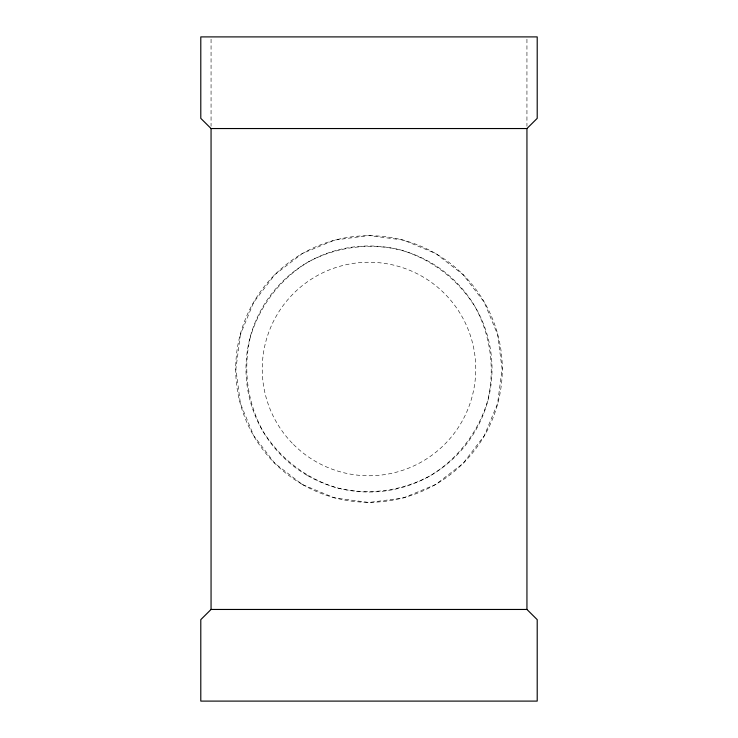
<?xml version="1.0" encoding="UTF-8"?>
<svg xmlns="http://www.w3.org/2000/svg" width="738" height="738" viewBox="0 0 738 738"><rect width="100%" height="100%" fill="white"/><g stroke="black" fill="none" stroke-linecap="round" stroke-linejoin="round"><path stroke-width="0.55" stroke-dasharray="3.69 2.77" d="M526.941 39.188L526.941 126.244M211.059 39.188L211.059 126.244M240.422 334.462L235.892 369L240.422 403.538L253.715 435.724L274.868 463.372L302.432 484.58L334.545 497.919L369 502.477L403.455 497.919L435.568 484.58L463.132 463.372L484.285 435.724L497.578 403.538L502.108 369L497.578 334.462L484.285 302.276L463.132 274.628L435.568 253.42L403.455 240.081L369 235.523L334.545 240.081L302.432 253.42L274.868 274.628L253.715 302.276L240.422 334.462M250.348 337.109C242.867 368.751 247.221 401.97 262.617 430.605C279.61 458.252 306.113 478.676 337.211 488.002C368.76 495.512 401.896 491.13 430.42 475.696C458.049 458.612 478.372 432.007 487.652 400.891C495.133 369.249 490.779 336.03 475.383 307.395C458.39 279.748 431.887 259.324 400.789 249.998C369.24 242.488 336.104 246.87 307.58 262.304C279.951 279.388 259.628 305.993 250.348 337.109M307.488 475.54A123.025 123.025 0 0 0 492.025 369A123.025 123.025 0 0 0 307.488 262.46A123.025 123.025 0 0 0 307.488 475.54M293.456 444.433A106.752 106.752 0 0 0 472.099 396.703A106.752 106.752 0 0 0 341.445 265.864A106.752 106.752 0 0 0 293.456 444.433M302.349 484.432A133.292 133.292 0 0 0 502.292 369A133.292 133.292 0 0 0 302.349 253.568A133.292 133.292 0 0 0 302.349 484.432"/><path stroke-width="1.11" d="M526.941 128.541L537.209 118.357L537.209 36.9L200.791 36.9L200.791 118.357L211.059 128.541L526.941 128.541L526.941 609.459L537.209 619.643L537.209 701.1L200.791 701.1L200.791 619.643L211.059 609.459L526.941 609.459M211.059 128.541L211.059 609.459"/></g></svg>
